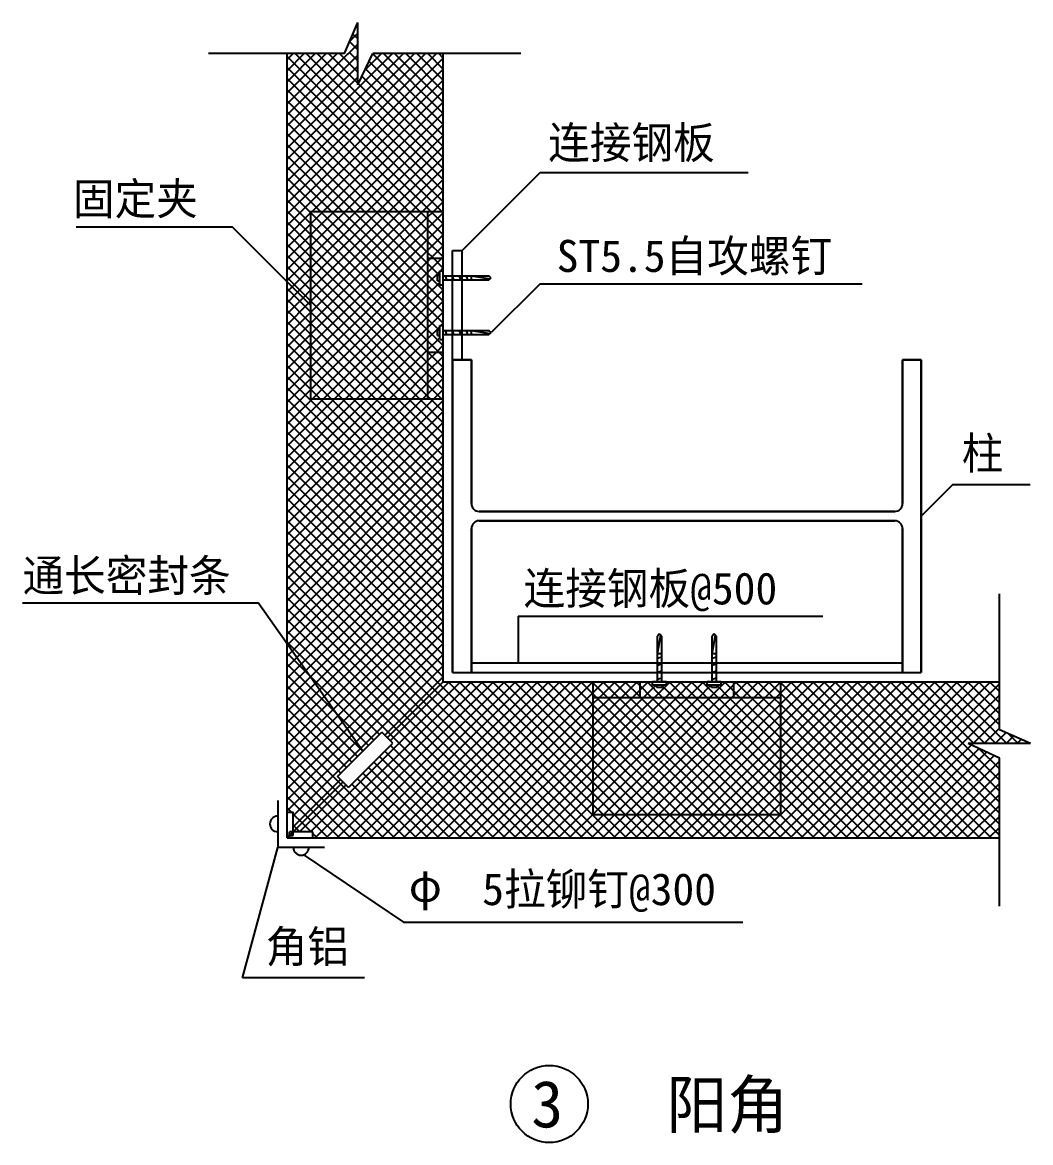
# Model space of a CAD drawing. Header units: metres. Extents: x 2813 to 20978, y 7182 to 30956.
# Drawn here: x 14412 to 20867, y 8206 to 15375 of the extents above; entities that cross this region are included whole.
import ezdxf

# ---------------------------------------------------------------- set-up
doc = ezdxf.new("R2010")
doc.units = ezdxf.units.M
for name, color, linetype in [('1', 2, 'Continuous'), ('2', 3, 'Continuous'), ('4', 5, 'Continuous'), ('5', 6, 'Continuous')]:
    doc.layers.add(name, color=color, linetype=linetype)

msp = doc.modelspace()

# ---------------------------------------------------------------- linework, layer by layer
for p, q in [((16256.82, 14165.25), (17106.82, 14165.25)), ((16256.82, 14165.25), (16256.82, 12965.25)), ((17006.82, 14165.25), (17006.82, 12965.25)), ((17006.82, 13865.25), (17106.82, 13865.25)), ((17006.82, 13265.25), (17106.82, 13265.25)), ((16256.82, 12965.25), (17106.82, 12965.25)), ((18066.82, 10305.25), (18066.82, 11155.25)), ((18366.82, 11055.25), (18366.82, 11155.25)), ((18966.82, 11055.25), (18966.82, 11155.25)), ((19266.82, 10305.25), (19266.82, 11155.25)), ((18066.82, 11055.25), (19266.82, 11055.25)), ((18066.82, 10305.25), (19266.82, 10305.25))]:
    msp.add_line(p, q)
at = {"layer": '1'}
for p, q in [((16106.82, 10155.25), (16106.82, 15175.25)), ((17106.82, 11155.25), (17106.82, 15175.25)), ((17106.82, 11155.25), (20666.82, 11155.25)), ((16046.82, 10395.25), (16046.82, 10095.25)), ((16106.82, 10155.25), (20666.82, 10155.25)), ((16346.82, 10095.25), (16046.82, 10095.25))]:
    msp.add_line(p, q, dxfattribs=at)
msp.add_circle((17785.5, 8452.69), 247.01, dxfattribs=at)
at = {"layer": '2'}
for p, q in [((16475.48, 15175.25), (16559.66, 15375.25)), ((16559.66, 14975.25), (16559.66, 15375.25)), ((16475.48, 15175.25), (15603.98, 15175.25)), ((16475.48, 15175.25), (15603.98, 15175.25)), ((16559.66, 14975.25), (16656.07, 15175.25)), ((17603.98, 15175.25), (16656.07, 15175.25)), ((17226.82, 13915.25), (17726.82, 14415.25)), ((17726.82, 14415.25), (19058.28, 14415.25)), ((15756.82, 14065.25), (14756.82, 14065.25)), ((16256.82, 13565.25), (15756.82, 14065.25)), ((17726.82, 13702.75), (17414.32, 13390.25)), ((17726.82, 13702.75), (19789.13, 13702.75)), ((20366.82, 12415.25), (20166.82, 12215.25)), ((20863.3, 12415.25), (20366.82, 12415.25)), ((20666.82, 10849.29), (20666.82, 11718.08)), ((20666.82, 10849.29), (20666.82, 11718.08)), ((14412.47, 11660.54), (15922.48, 11660.54)), ((16591.42, 10710.56), (15922.48, 11660.54)), ((17586.82, 11575.25), (17586.82, 11275.25)), ((17586.82, 11575.25), (19536, 11575.25)), ((16748.24, 10796.67), (17106.82, 11155.25)), ((16430.05, 10549.18), (16712.89, 10832.02)), ((16783.6, 10761.31), (16712.89, 10832.02)), ((20666.82, 10849.29), (20866.82, 10762.41)), ((16500.76, 10478.47), (16783.6, 10761.31)), ((20466.82, 10762.41), (20666.82, 10669.22)), ((20466.82, 10762.41), (20866.82, 10762.41)), ((20666.82, 9718.08), (20666.82, 10669.22)), ((16500.76, 10478.47), (16430.05, 10549.18)), ((16106.82, 10155.25), (16465.4, 10513.83)), ((16106.82, 10320.25), (16146.82, 10320.25)), ((16146.82, 10170.25), (16146.82, 10320.25)), ((16121.82, 10155.25), (16121.82, 10195.25)), ((16271.82, 10195.25), (16121.82, 10195.25)), ((16271.82, 10155.25), (16271.82, 10195.25)), ((16106.82, 10170.25), (16146.82, 10170.25)), ((15822.24, 9260.75), (16046.82, 10095.25)), ((16210.26, 10049.92), (16851.81, 9616.31)), ((16851.81, 9616.31), (19025.15, 9616.31)), ((16601.93, 9260.75), (15822.24, 9260.75))]:
    msp.add_line(p, q, dxfattribs=at)
for centre, start, end in [((16046.82, 10245.25), 90, 270), ((16196.82, 10095.25), 180, 0)]:
    msp.add_arc(centre, 50, start, end, dxfattribs=at)
at = {"layer": '5'}
for p, q in [((16559.66, 15340.37), (16552.68, 15347.35)), ((16510.26, 15257.53), (16559.66, 15306.93)), ((16559.66, 15269.66), (16528.63, 15300.69)), ((16496.06, 15172.62), (16559.66, 15236.22)), ((16559.66, 15198.95), (16508.22, 15250.39)), ((16106.82, 15136.94), (16145.13, 15175.25)), ((16106.82, 15066.23), (16215.84, 15175.25)), ((16106.82, 14995.51), (16286.56, 15175.25)), ((16106.82, 14924.8), (16357.27, 15175.25)), ((16106.82, 14854.09), (16427.98, 15175.25)), ((16106.82, 14783.38), (16498.69, 15175.25)), ((16106.82, 14500.54), (16781.53, 15175.25)), ((16106.82, 14429.83), (16852.24, 15175.25)), ((16106.82, 14359.12), (16922.95, 15175.25)), ((16106.82, 14288.41), (16993.66, 15175.25)), ((16106.82, 14217.7), (17064.37, 15175.25)), ((16106.82, 14712.67), (16559.66, 15165.51)), ((17098.39, 14165.25), (16106.82, 15156.82)), ((16106.82, 14146.99), (17106.82, 15146.99)), ((17106.82, 14227.53), (16159.1, 15175.25)), ((17106.82, 14298.24), (16229.81, 15175.25)), ((17106.82, 14368.95), (16300.52, 15175.25)), ((16559.66, 14986.82), (16371.23, 15175.25)), ((16559.66, 15057.53), (16441.94, 15175.25)), ((16559.66, 15128.24), (16510.26, 15177.64)), ((16608.66, 15073.09), (16710.82, 15175.25)), ((17106.82, 14722.5), (16656.97, 15172.35)), ((17106.82, 14793.21), (16724.79, 15175.25)), ((17106.82, 14863.92), (16795.5, 15175.25)), ((17106.82, 14934.63), (16866.21, 15175.25)), ((17106.82, 15005.34), (16936.92, 15175.25)), ((17106.82, 15076.05), (17007.63, 15175.25)), ((17106.82, 15146.76), (17078.34, 15175.25)), ((16106.82, 14641.96), (16559.66, 15094.8)), ((17027.68, 14165.25), (16106.82, 15086.1)), ((16106.82, 14076.28), (17106.82, 15076.28)), ((17106.82, 14581.08), (16609.85, 15078.05)), ((17106.82, 14651.79), (16633.19, 15125.42)), ((16106.82, 14571.25), (16559.66, 15024.09)), ((16956.97, 14165.25), (16106.82, 15015.39)), ((16266.5, 14165.25), (17106.82, 15005.57)), ((17106.82, 14439.66), (16561.97, 14984.51)), ((17106.82, 14510.37), (16587.44, 15029.75)), ((16886.26, 14165.25), (16106.82, 14944.68)), ((16337.22, 14165.25), (17106.82, 14934.85)), ((16815.55, 14165.25), (16106.82, 14873.97)), ((16407.93, 14165.25), (17106.82, 14864.14)), ((16744.84, 14165.25), (16106.82, 14803.26)), ((16478.64, 14165.25), (17106.82, 14793.43)), ((16674.12, 14165.25), (16106.82, 14732.55)), ((16549.35, 14165.25), (17106.82, 14722.72)), ((16603.41, 14165.25), (16106.82, 14661.84)), ((16620.06, 14165.25), (17106.82, 14652.01)), ((16532.7, 14165.25), (16106.82, 14591.13)), ((16690.77, 14165.25), (17106.82, 14581.3)), ((16461.99, 14165.25), (16106.82, 14520.42)), ((16761.48, 14165.25), (17106.82, 14510.59)), ((16391.28, 14165.25), (16106.82, 14449.71)), ((16832.19, 14165.25), (17106.82, 14439.88)), ((16320.57, 14165.25), (16106.82, 14379)), ((16902.9, 14165.25), (17106.82, 14369.17)), ((16256.82, 14158.29), (16106.82, 14308.29)), ((16973.61, 14165.25), (17106.82, 14298.46)), ((16256.82, 14087.58), (16106.82, 14237.58)), ((17044.32, 14165.25), (17106.82, 14227.75)), ((16256.82, 14016.87), (16106.82, 14166.87)), ((16106.82, 14005.57), (16256.82, 14155.57)), ((16256.82, 14155.57), (16266.5, 14165.25)), ((16256.82, 14084.85), (16337.22, 14165.25)), ((16256.82, 14014.14), (16407.93, 14165.25)), ((16256.82, 13943.43), (16478.64, 14165.25)), ((16256.82, 13872.72), (16549.35, 14165.25)), ((16256.82, 13802.01), (16620.06, 14165.25)), ((16256.82, 13731.3), (16690.77, 14165.25)), ((16256.82, 13660.59), (16761.48, 14165.25)), ((16256.82, 13589.88), (16832.19, 14165.25)), ((16256.82, 13519.17), (16902.9, 14165.25)), ((16256.82, 13448.46), (16973.61, 14165.25)), ((17006.82, 13408.29), (16256.82, 14158.29)), ((16256.82, 13377.75), (17006.82, 14127.75)), ((17006.82, 13479), (16320.57, 14165.25)), ((17006.82, 13549.71), (16391.28, 14165.25)), ((17006.82, 13620.42), (16461.99, 14165.25)), ((17006.82, 13691.13), (16532.7, 14165.25)), ((17006.82, 13761.84), (16603.41, 14165.25)), ((17006.82, 13832.55), (16674.12, 14165.25)), ((17006.82, 13903.26), (16744.84, 14165.25)), ((17006.82, 13973.97), (16815.55, 14165.25)), ((17006.82, 14044.68), (16886.26, 14165.25)), ((17006.82, 14115.39), (16956.97, 14165.25)), ((17006.82, 14127.75), (17044.32, 14165.25)), ((17006.82, 14057.04), (17106.82, 14157.04)), ((17106.82, 14086.1), (17027.68, 14165.25)), ((17106.82, 14156.82), (17098.39, 14165.25)), ((16256.82, 13946.15), (16106.82, 14096.15)), ((16106.82, 13934.85), (16256.82, 14084.85)), ((17006.82, 13337.58), (16256.82, 14087.58)), ((16256.82, 13307.04), (17006.82, 14057.04)), ((17106.82, 14015.39), (17006.82, 14115.39)), ((17006.82, 13986.33), (17106.82, 14086.33)), ((16256.82, 13875.44), (16106.82, 14025.44)), ((16106.82, 13864.14), (16256.82, 14014.14)), ((17006.82, 13266.87), (16256.82, 14016.87)), ((16256.82, 13236.33), (17006.82, 13986.33)), ((17106.82, 13944.68), (17006.82, 14044.68)), ((17006.82, 13915.62), (17106.82, 14015.62)), ((16256.82, 13804.73), (16106.82, 13954.73)), ((16106.82, 13793.43), (16256.82, 13943.43)), ((17006.82, 13196.15), (16256.82, 13946.15)), ((16256.82, 13165.62), (17006.82, 13915.62)), ((17106.82, 13873.97), (17006.82, 13973.97)), ((17027.16, 13865.25), (17106.82, 13944.91)), ((17166.82, 13915.25), (17226.82, 13915.25)), ((17166.82, 13215.25), (17166.82, 13915.25)), ((17226.82, 13215.25), (17226.82, 13915.25)), ((16256.82, 13734.02), (16106.82, 13884.02)), ((16106.82, 13722.72), (16256.82, 13872.72)), ((17006.82, 13125.44), (16256.82, 13875.44)), ((16256.82, 13094.91), (17006.82, 13844.91)), ((17044.84, 13865.25), (17006.82, 13903.26)), ((17006.82, 13844.91), (17027.16, 13865.25)), ((17006.82, 13774.19), (17097.88, 13865.25)), ((17106.82, 13803.26), (17044.84, 13865.25)), ((17097.88, 13865.25), (17106.82, 13874.19)), ((16256.82, 13663.31), (16106.82, 13813.31)), ((16138.44, 13683.63), (16256.82, 13802.01)), ((17006.82, 13054.73), (16256.82, 13804.73)), ((16256.82, 13024.19), (17006.82, 13774.19)), ((17081.12, 13758.25), (17006.82, 13832.55)), ((17006.82, 13703.48), (17084.32, 13780.98)), ((17084.32, 13785.25), (17106.82, 13785.25)), ((17084.32, 13695.25), (17084.32, 13785.25)), ((17088.59, 13785.25), (17106.82, 13803.48)), ((17106.82, 13695.25), (17106.82, 13785.25)), ((16256.82, 13592.6), (16106.82, 13742.6)), ((16173.8, 13648.27), (16256.82, 13731.3)), ((17006.82, 12984.02), (16256.82, 13734.02)), ((16268.59, 12965.25), (17006.82, 13703.48)), ((17106.82, 13661.84), (17006.82, 13761.84)), ((17006.82, 13632.77), (17084.32, 13710.27)), ((17070.82, 13758.25), (17084.32, 13758.25)), ((17070.82, 13722.25), (17070.82, 13758.25)), ((17070.82, 13722.25), (17084.32, 13722.25)), ((17084.32, 13695.25), (17106.82, 13695.25)), ((17106.82, 13753.75), (17399.32, 13753.75)), ((17106.82, 13726.75), (17399.32, 13726.75)), ((17129.32, 13726.75), (17120.32, 13753.75)), ((17174.32, 13726.75), (17165.32, 13753.75)), ((17219.32, 13726.75), (17210.32, 13753.75)), ((17264.32, 13726.75), (17255.32, 13753.75)), ((17286.49, 13726.75), (17286.49, 13753.75)), ((17286.49, 13753.75), (17406.82, 13733.5)), ((17414.32, 13740.25), (17399.32, 13753.75)), ((17399.32, 13726.75), (17414.32, 13740.25)), ((16106.82, 13652.01), (16138.44, 13683.63)), ((16256.82, 13521.89), (16106.82, 13671.89)), ((16106.82, 13581.3), (16173.8, 13648.27)), ((16209.15, 13612.92), (16256.82, 13660.59)), ((16954.89, 12965.25), (16256.82, 13663.31)), ((16339.3, 12965.25), (17006.82, 13632.77)), ((17106.82, 13591.13), (17006.82, 13691.13)), ((17006.82, 13562.06), (17106.82, 13662.06)), ((16106.82, 13510.59), (16209.15, 13612.92)), ((16256.82, 13451.18), (16106.82, 13601.18)), ((16106.82, 13439.88), (16244.51, 13577.56)), ((16244.51, 13577.56), (16256.82, 13589.88)), ((16884.18, 12965.25), (16256.82, 13592.6)), ((16410.01, 12965.25), (17006.82, 13562.06)), ((17106.82, 13520.42), (17006.82, 13620.42)), ((17006.82, 13491.35), (17106.82, 13591.35)), ((16256.82, 13380.47), (16106.82, 13530.47)), ((16106.82, 13369.17), (16256.82, 13519.17)), ((16813.46, 12965.25), (16256.82, 13521.89)), ((16480.72, 12965.25), (17006.82, 13491.35)), ((17106.82, 13449.71), (17006.82, 13549.71)), ((17006.82, 13420.64), (17106.82, 13520.64)), ((17077.57, 13408.25), (17006.82, 13479)), ((16256.82, 13309.76), (16106.82, 13459.76)), ((16106.82, 13298.46), (16256.82, 13448.46)), ((16742.75, 12965.25), (16256.82, 13451.18)), ((16551.43, 12965.25), (17006.82, 13420.64)), ((17006.82, 13349.93), (17084.32, 13427.43)), ((17106.82, 13308.29), (17006.82, 13408.29)), ((17070.82, 13408.25), (17084.32, 13408.25)), ((17070.82, 13372.25), (17070.82, 13408.25)), ((17084.32, 13435.25), (17106.82, 13435.25)), ((17084.32, 13345.25), (17084.32, 13435.25)), ((17092.14, 13435.25), (17106.82, 13449.93)), ((17106.82, 13345.25), (17106.82, 13435.25)), ((16256.82, 13239.05), (16106.82, 13389.05)), ((16106.82, 13227.75), (16256.82, 13377.75)), ((16672.04, 12965.25), (16256.82, 13380.47)), ((16622.14, 12965.25), (17006.82, 13349.93)), ((17006.82, 13279.22), (17084.32, 13356.72)), ((17079.15, 13265.25), (17006.82, 13337.58)), ((17070.82, 13372.25), (17084.32, 13372.25)), ((17084.32, 13345.25), (17106.82, 13345.25)), ((17106.82, 13403.75), (17399.32, 13403.75)), ((17106.82, 13376.75), (17399.32, 13376.75)), ((17129.32, 13376.75), (17120.32, 13403.75)), ((17174.32, 13376.75), (17165.32, 13403.75)), ((17219.32, 13376.75), (17210.32, 13403.75)), ((17264.32, 13376.75), (17255.32, 13403.75)), ((17286.49, 13403.75), (17406.82, 13383.5)), ((17286.49, 13376.75), (17286.49, 13403.75)), ((17414.32, 13390.25), (17399.32, 13403.75)), ((17399.32, 13376.75), (17414.32, 13390.25)), ((16256.82, 13168.34), (16106.82, 13318.34)), ((16106.82, 13157.04), (16256.82, 13307.04)), ((16601.33, 12965.25), (16256.82, 13309.76)), ((16692.85, 12965.25), (17006.82, 13279.22)), ((17008.44, 13265.25), (17006.82, 13266.87)), ((17006.82, 13208.51), (17063.56, 13265.25)), ((17106.82, 13166.87), (17008.44, 13265.25)), ((17063.56, 13265.25), (17106.82, 13308.51)), ((17106.82, 13237.58), (17079.15, 13265.25)), ((16256.82, 13097.63), (16106.82, 13247.63)), ((16106.82, 13086.33), (16256.82, 13236.33)), ((16530.62, 12965.25), (16256.82, 13239.05)), ((16763.56, 12965.25), (17006.82, 13208.51)), ((17006.82, 13137.8), (17106.82, 13237.8)), ((17106.82, 13096.15), (17006.82, 13196.15)), ((17166.82, 13215.25), (17286.82, 13215.25)), ((17286.82, 13215.25), (17166.82, 13215.25)), ((17166.82, 11215.25), (17166.82, 13215.25)), ((17166.82, 13215.25), (17166.82, 11215.25)), ((17286.82, 12295.25), (17286.82, 13215.25)), ((17286.82, 13215.25), (17286.82, 12295.25)), ((20046.82, 13215.25), (20046.82, 12295.25)), ((20046.82, 12295.25), (20046.82, 13215.25)), ((20046.82, 13215.25), (20166.82, 13215.25)), ((20166.82, 13215.25), (20046.82, 13215.25)), ((20166.82, 13215.25), (20166.82, 11215.25)), ((20166.82, 11215.25), (20166.82, 13215.25)), ((16256.82, 13026.92), (16106.82, 13176.92)), ((16106.82, 13015.62), (16256.82, 13165.62)), ((16459.91, 12965.25), (16256.82, 13168.34)), ((16834.27, 12965.25), (17006.82, 13137.8)), ((17006.82, 13067.09), (17106.82, 13167.09)), ((17106.82, 13025.44), (17006.82, 13125.44)), ((17106.82, 12106.21), (16106.82, 13106.21)), ((16106.82, 12944.91), (16256.82, 13094.91)), ((16389.2, 12965.25), (16256.82, 13097.63)), ((16904.98, 12965.25), (17006.82, 13067.09)), ((17006.82, 12996.38), (17106.82, 13096.38)), ((17096.31, 12965.25), (17006.82, 13054.73)), ((17106.82, 12035.49), (16106.82, 13035.49)), ((16106.82, 12874.19), (16256.82, 13024.19)), ((16318.49, 12965.25), (16256.82, 13026.92)), ((16975.69, 12965.25), (17006.82, 12996.38)), ((17025.6, 12965.25), (17006.82, 12984.02)), ((17046.4, 12965.25), (17106.82, 13025.67)), ((16106.82, 12803.48), (16268.59, 12965.25)), ((16106.82, 12732.77), (16339.3, 12965.25)), ((16106.82, 12662.06), (16410.01, 12965.25)), ((16106.82, 12591.35), (16480.72, 12965.25)), ((16106.82, 12520.64), (16551.43, 12965.25)), ((16106.82, 12449.93), (16622.14, 12965.25)), ((16106.82, 12379.22), (16692.85, 12965.25)), ((16106.82, 12308.51), (16763.56, 12965.25)), ((16106.82, 12237.8), (16834.27, 12965.25)), ((16106.82, 12167.09), (16904.98, 12965.25)), ((16106.82, 12096.38), (16975.69, 12965.25)), ((16106.82, 12025.67), (17046.4, 12965.25)), ((17106.82, 11964.78), (16106.82, 12964.78)), ((16106.82, 11954.96), (17106.82, 12954.96)), ((17106.82, 12176.92), (16318.49, 12965.25)), ((17106.82, 12247.63), (16389.2, 12965.25)), ((17106.82, 12318.34), (16459.91, 12965.25)), ((17106.82, 12389.05), (16530.62, 12965.25)), ((17106.82, 12459.76), (16601.33, 12965.25)), ((17106.82, 12530.47), (16672.04, 12965.25)), ((17106.82, 12601.18), (16742.75, 12965.25)), ((17106.82, 12671.89), (16813.46, 12965.25)), ((17106.82, 12742.6), (16884.18, 12965.25)), ((17106.82, 12813.31), (16954.89, 12965.25)), ((17106.82, 12884.02), (17025.6, 12965.25)), ((17106.82, 12954.73), (17096.31, 12965.25)), ((17106.82, 11894.07), (16106.82, 12894.07)), ((16106.82, 11884.24), (17106.82, 12884.24)), ((17106.82, 11823.36), (16106.82, 12823.36)), ((16106.82, 11813.53), (17106.82, 12813.53)), ((17106.82, 11752.65), (16106.82, 12752.65)), ((16106.82, 11742.82), (17106.82, 12742.82)), ((17106.82, 11681.94), (16106.82, 12681.94)), ((16106.82, 11672.11), (17106.82, 12672.11)), ((17106.82, 11611.23), (16106.82, 12611.23)), ((16106.82, 11601.4), (17106.82, 12601.4)), ((17106.82, 11540.52), (16106.82, 12540.52)), ((16106.82, 11530.69), (17106.82, 12530.69)), ((17106.82, 11469.81), (16106.82, 12469.81)), ((16106.82, 11459.98), (17106.82, 12459.98)), ((17106.82, 11399.1), (16106.82, 12399.1)), ((16106.82, 11389.27), (17106.82, 12389.27)), ((17106.82, 11328.39), (16106.82, 12328.39)), ((16106.82, 11318.56), (17106.82, 12318.56)), ((17106.82, 11257.68), (16106.82, 12257.68)), ((16106.82, 11247.85), (17106.82, 12247.85)), ((19996.82, 12245.25), (17336.82, 12245.25)), ((17336.82, 12245.25), (19996.82, 12245.25)), ((17106.82, 11186.97), (16106.82, 12186.97)), ((16115.84, 11186.15), (17106.82, 12177.14)), ((17286.82, 11215.25), (17286.82, 12135.25)), ((17286.82, 12135.25), (17286.82, 11215.25)), ((19996.82, 12185.25), (17336.82, 12185.25)), ((17336.82, 12185.25), (19996.82, 12185.25)), ((20046.82, 12135.25), (20046.82, 11215.25)), ((20046.82, 11215.25), (20046.82, 12135.25)), ((17087.33, 11135.75), (16106.82, 12116.26)), ((17051.97, 11100.4), (16106.82, 12045.55)), ((16151.19, 11150.8), (17106.82, 12106.43)), ((17016.62, 11065.04), (16106.82, 11974.83)), ((16186.55, 11115.44), (17106.82, 12035.72)), ((16981.26, 11029.69), (16106.82, 11904.12)), ((16221.9, 11080.09), (17106.82, 11965.01)), ((16945.9, 10994.33), (16106.82, 11833.41)), ((16257.26, 11044.73), (17106.82, 11894.3)), ((16910.55, 10958.98), (16106.82, 11762.7)), ((16292.61, 11009.37), (17106.82, 11823.58)), ((16875.19, 10923.62), (16106.82, 11691.99)), ((16327.97, 10974.02), (17106.82, 11752.87)), ((16839.84, 10888.26), (16106.82, 11621.28)), ((16363.32, 10938.66), (17106.82, 11682.16)), ((16804.48, 10852.91), (16106.82, 11550.57)), ((16398.68, 10903.31), (17106.82, 11611.45)), ((16769.13, 10817.55), (16106.82, 11479.86)), ((16434.03, 10867.95), (17106.82, 11540.74)), ((16698.42, 10817.55), (16106.82, 11409.15)), ((16469.39, 10832.6), (17106.82, 11470.03)), ((18491.82, 11462.75), (18478.32, 11447.75)), ((18478.32, 11334.91), (18498.57, 11455.25)), ((18478.32, 11155.25), (18478.32, 11447.75)), ((18505.32, 11447.75), (18491.82, 11462.75)), ((18505.32, 11155.25), (18505.32, 11447.75)), ((18841.82, 11462.75), (18828.32, 11447.75)), ((18828.32, 11334.91), (18848.57, 11455.25)), ((18828.32, 11155.25), (18828.32, 11447.75)), ((18855.32, 11447.75), (18841.82, 11462.75)), ((18855.32, 11155.25), (18855.32, 11447.75)), ((16663.06, 10782.2), (16106.82, 11338.44)), ((16504.74, 10797.24), (17106.82, 11399.32)), ((16540.1, 10761.89), (17106.82, 11328.61)), ((18505.32, 11334.91), (18478.32, 11334.91)), ((18855.32, 11334.91), (18828.32, 11334.91)), ((16627.71, 10746.84), (16106.82, 11267.73)), ((16575.45, 10726.53), (17106.82, 11257.9)), ((17286.82, 11275.25), (20046.82, 11275.25)), ((18505.32, 11312.75), (18478.32, 11303.75)), ((18505.32, 11267.75), (18478.32, 11258.75)), ((18855.32, 11312.75), (18828.32, 11303.75)), ((18855.32, 11267.75), (18828.32, 11258.75)), ((16592.35, 10711.49), (16106.82, 11197.02)), ((16106.82, 11177.14), (16115.84, 11186.15)), ((16732.27, 10812.64), (17106.82, 11187.19)), ((17166.82, 11215.25), (20166.82, 11215.25)), ((18505.32, 11222.75), (18478.32, 11213.75)), ((18855.32, 11222.75), (18828.32, 11213.75)), ((16106.82, 11106.43), (16151.19, 11150.8)), ((16557, 10676.13), (16106.82, 11126.31)), ((16106.82, 11035.72), (16186.55, 11115.44)), ((16256.3, 10195.25), (17216.3, 11155.25)), ((16287.01, 10155.25), (17287.01, 11155.25)), ((16357.72, 10155.25), (17357.72, 11155.25)), ((16428.43, 10155.25), (17428.43, 11155.25)), ((16499.15, 10155.25), (17499.15, 11155.25)), ((16569.86, 10155.25), (17569.86, 11155.25)), ((16640.57, 10155.25), (17640.57, 11155.25)), ((16711.28, 10155.25), (17711.28, 11155.25)), ((16767.63, 10777.28), (17145.59, 11155.25)), ((16781.99, 10155.25), (17781.99, 11155.25)), ((16852.7, 10155.25), (17852.7, 11155.25)), ((16923.41, 10155.25), (17923.41, 11155.25)), ((16994.12, 10155.25), (17994.12, 11155.25)), ((17064.83, 10155.25), (18064.83, 11155.25)), ((18067.83, 10155.25), (17087.33, 11135.75)), ((18138.54, 10155.25), (17138.54, 11155.25)), ((18209.25, 10155.25), (17209.25, 11155.25)), ((18066.82, 10368.39), (17279.96, 11155.25)), ((18066.82, 10439.1), (17350.67, 11155.25)), ((18066.82, 10509.81), (17421.38, 11155.25)), ((18066.82, 10580.52), (17492.09, 11155.25)), ((18066.82, 10651.23), (17562.8, 11155.25)), ((18066.82, 10721.94), (17633.52, 11155.25)), ((18066.82, 10792.65), (17704.23, 11155.25)), ((18066.82, 10863.36), (17774.94, 11155.25)), ((18066.82, 10934.07), (17845.65, 11155.25)), ((18066.82, 11004.78), (17916.36, 11155.25)), ((18066.82, 11075.49), (17987.07, 11155.25)), ((18066.82, 11146.21), (18057.78, 11155.25)), ((18066.82, 11086.53), (18135.54, 11155.25)), ((18157.78, 11055.25), (18066.82, 11146.21)), ((18106.25, 11055.25), (18206.25, 11155.25)), ((18228.49, 11055.25), (18128.49, 11155.25)), ((18176.96, 11055.25), (18276.96, 11155.25)), ((18299.2, 11055.25), (18199.2, 11155.25)), ((18247.67, 11055.25), (18347.67, 11155.25)), ((18366.82, 11058.34), (18269.91, 11155.25)), ((18366.82, 11129.05), (18340.62, 11155.25)), ((18366.82, 11103.69), (18418.38, 11155.25)), ((18440.62, 11055.25), (18366.82, 11129.05)), ((18389.09, 11055.25), (18466.59, 11132.75)), ((18511.33, 11055.25), (18411.33, 11155.25)), ((18446.82, 11132.75), (18446.82, 11155.25)), ((18536.82, 11155.25), (18446.82, 11155.25)), ((18536.82, 11132.75), (18446.82, 11132.75)), ((18459.81, 11055.25), (18559.81, 11155.25)), ((18473.82, 11119.25), (18473.82, 11132.75)), ((18509.82, 11119.25), (18473.82, 11119.25)), ((18505.32, 11177.75), (18478.32, 11168.75)), ((18509.82, 11119.25), (18509.82, 11132.75)), ((18582.04, 11055.25), (18509.82, 11127.47)), ((18530.52, 11055.25), (18630.52, 11155.25)), ((18536.82, 11132.75), (18536.82, 11155.25)), ((18652.75, 11055.25), (18552.75, 11155.25)), ((18601.23, 11055.25), (18701.23, 11155.25)), ((18723.46, 11055.25), (18623.46, 11155.25)), ((18671.94, 11055.25), (18771.94, 11155.25)), ((18794.18, 11055.25), (18694.18, 11155.25)), ((18742.65, 11055.25), (18820.15, 11132.75)), ((18864.89, 11055.25), (18764.89, 11155.25)), ((18886.82, 11155.25), (18796.82, 11155.25)), ((18796.82, 11132.75), (18796.82, 11155.25)), ((18886.82, 11132.75), (18796.82, 11132.75)), ((18813.36, 11055.25), (18913.36, 11155.25)), ((18823.82, 11119.25), (18823.82, 11132.75)), ((18859.82, 11119.25), (18823.82, 11119.25)), ((18855.32, 11177.75), (18828.32, 11168.75)), ((18859.82, 11119.25), (18859.82, 11132.75)), ((18935.6, 11055.25), (18859.82, 11131.02)), ((18884.07, 11055.25), (18966.82, 11138)), ((18886.82, 11132.75), (18886.82, 11155.25)), ((18966.82, 11094.73), (18906.31, 11155.25)), ((18966.82, 11138), (18984.07, 11155.25)), ((18966.82, 11067.29), (19054.78, 11155.25)), ((19077.02, 11055.25), (18977.02, 11155.25)), ((19025.49, 11055.25), (19125.49, 11155.25)), ((19147.73, 11055.25), (19047.73, 11155.25)), ((19096.2, 11055.25), (19196.2, 11155.25)), ((19218.44, 11055.25), (19118.44, 11155.25)), ((19166.91, 11055.25), (19266.82, 11155.16)), ((19186.15, 10155.25), (20186.15, 11155.25)), ((19266.82, 11077.58), (19189.15, 11155.25)), ((19256.86, 10155.25), (20256.86, 11155.25)), ((19266.82, 11148.29), (19259.86, 11155.25)), ((19266.82, 11155.16), (19266.91, 11155.25)), ((19266.82, 11084.45), (19337.62, 11155.25)), ((19266.82, 11013.74), (19408.33, 11155.25)), ((19266.82, 10943.03), (19479.04, 11155.25)), ((19266.82, 10872.31), (19549.75, 11155.25)), ((19266.82, 10801.6), (19620.47, 11155.25)), ((19266.82, 10730.89), (19691.18, 11155.25)), ((19266.82, 10660.18), (19761.89, 11155.25)), ((19266.82, 10589.47), (19832.6, 11155.25)), ((19266.82, 10518.76), (19903.31, 11155.25)), ((19266.82, 10448.05), (19974.02, 11155.25)), ((19266.82, 10377.34), (20044.73, 11155.25)), ((19266.82, 10306.63), (20115.44, 11155.25)), ((20259.86, 10155.25), (19266.82, 11148.29)), ((19327.57, 10155.25), (20327.57, 11155.25)), ((20330.57, 10155.25), (19330.57, 11155.25)), ((19398.28, 10155.25), (20398.28, 11155.25)), ((20401.28, 10155.25), (19401.28, 11155.25)), ((19468.99, 10155.25), (20468.99, 11155.25)), ((20471.99, 10155.25), (19471.99, 11155.25)), ((19539.7, 10155.25), (20539.7, 11155.25)), ((20542.7, 10155.25), (19542.7, 11155.25)), ((19610.42, 10155.25), (20610.42, 11155.25)), ((20613.41, 10155.25), (19613.41, 11155.25)), ((19681.13, 10155.25), (20666.82, 11140.94)), ((20666.82, 10172.55), (19684.12, 11155.25)), ((20666.82, 10243.26), (19754.84, 11155.25)), ((20666.82, 10313.97), (19825.55, 11155.25)), ((20666.82, 10384.68), (19896.26, 11155.25)), ((20666.82, 10455.39), (19966.97, 11155.25)), ((20666.82, 10526.1), (20037.68, 11155.25)), ((20501.23, 10762.41), (20108.39, 11155.25)), ((20571.94, 10762.41), (20179.1, 11155.25)), ((20642.65, 10762.41), (20249.81, 11155.25)), ((20713.36, 10762.41), (20320.52, 11155.25)), ((20666.82, 10879.66), (20391.23, 11155.25)), ((20666.82, 10950.37), (20461.94, 11155.25)), ((20666.82, 11021.08), (20532.65, 11155.25)), ((20666.82, 11091.79), (20603.36, 11155.25)), ((16106.82, 10965.01), (16221.9, 11080.09)), ((16521.64, 10640.78), (16106.82, 11055.6)), ((16106.82, 10894.3), (16257.26, 11044.73)), ((17926.41, 10155.25), (17016.62, 11065.04)), ((17997.12, 10155.25), (17051.97, 11100.4)), ((17135.54, 10155.25), (18066.82, 11086.53)), ((18087.07, 11055.25), (18066.82, 11075.49)), ((18066.82, 11015.82), (18106.25, 11055.25)), ((18066.82, 10945.11), (18176.96, 11055.25)), ((18066.82, 10874.4), (18247.67, 11055.25)), ((18066.82, 10803.69), (18318.38, 11055.25)), ((18066.82, 10732.98), (18389.09, 11055.25)), ((18066.82, 10662.26), (18459.81, 11055.25)), ((18066.82, 10591.55), (18530.52, 11055.25)), ((18066.82, 10520.84), (18601.23, 11055.25)), ((18066.82, 10450.13), (18671.94, 11055.25)), ((18066.82, 10379.42), (18742.65, 11055.25)), ((18066.82, 10308.71), (18813.36, 11055.25)), ((18837.07, 10305.25), (18087.07, 11055.25)), ((18134.07, 10305.25), (18884.07, 11055.25)), ((18907.78, 10305.25), (18157.78, 11055.25)), ((18204.78, 10305.25), (18954.78, 11055.25)), ((18978.49, 10305.25), (18228.49, 11055.25)), ((18275.49, 10305.25), (19025.49, 11055.25)), ((19049.2, 10305.25), (18299.2, 11055.25)), ((18318.38, 11055.25), (18366.82, 11103.69)), ((18346.2, 10305.25), (19096.2, 11055.25)), ((18369.91, 11055.25), (18366.82, 11058.34)), ((19119.91, 10305.25), (18369.91, 11055.25)), ((18416.91, 10305.25), (19166.91, 11055.25)), ((19190.62, 10305.25), (18440.62, 11055.25)), ((18487.62, 10305.25), (19237.62, 11055.25)), ((19261.33, 10305.25), (18511.33, 11055.25)), ((19266.82, 10370.47), (18582.04, 11055.25)), ((19266.82, 10441.18), (18652.75, 11055.25)), ((19266.82, 10511.89), (18723.46, 11055.25)), ((19266.82, 10582.6), (18794.18, 11055.25)), ((19266.82, 10653.31), (18864.89, 11055.25)), ((19266.82, 10724.02), (18935.6, 11055.25)), ((18954.78, 11055.25), (18966.82, 11067.29)), ((19006.31, 11055.25), (18966.82, 11094.73)), ((19266.82, 10794.73), (19006.31, 11055.25)), ((19266.82, 10865.44), (19077.02, 11055.25)), ((19266.82, 10936.15), (19147.73, 11055.25)), ((19266.82, 11006.87), (19218.44, 11055.25)), ((19237.62, 11055.25), (19266.82, 11084.45)), ((20189.15, 10155.25), (19266.82, 11077.58)), ((19751.84, 10155.25), (20666.82, 11070.23)), ((16106.82, 10823.58), (16292.61, 11009.37)), ((16486.29, 10605.42), (16106.82, 10984.89)), ((16106.82, 10752.87), (16327.97, 10974.02)), ((17784.99, 10155.25), (16945.9, 10994.33)), ((17855.7, 10155.25), (16981.26, 11029.69)), ((17206.25, 10155.25), (18066.82, 11015.82)), ((18766.36, 10305.25), (18066.82, 11004.78)), ((18558.33, 10305.25), (19266.82, 11013.74)), ((20118.44, 10155.25), (19266.82, 11006.87)), ((19822.55, 10155.25), (20666.82, 10999.52)), ((16106.82, 10682.16), (16363.32, 10938.66)), ((16450.93, 10570.07), (16106.82, 10914.17)), ((16106.82, 10611.45), (16398.68, 10903.31)), ((17643.57, 10155.25), (16875.19, 10923.62)), ((17714.28, 10155.25), (16910.55, 10958.98)), ((17276.96, 10155.25), (18066.82, 10945.11)), ((18695.65, 10305.25), (18066.82, 10934.07)), ((18629.04, 10305.25), (19266.82, 10943.03)), ((20047.73, 10155.25), (19266.82, 10936.15)), ((20500.42, 10762.41), (20666.82, 10928.81)), ((16106.82, 10540.74), (16434.03, 10867.95)), ((16450.93, 10499.36), (16106.82, 10843.46)), ((16106.82, 10470.03), (16469.39, 10832.6)), ((17502.14, 10155.25), (16804.48, 10852.91)), ((17572.86, 10155.25), (16839.84, 10888.26)), ((17347.67, 10155.25), (18066.82, 10874.4)), ((18624.94, 10305.25), (18066.82, 10863.36)), ((18699.75, 10305.25), (19266.82, 10872.31)), ((19977.02, 10155.25), (19266.82, 10865.44)), ((20571.13, 10762.41), (20666.82, 10858.1)), ((20641.84, 10762.41), (20709.48, 10830.05)), ((16106.82, 10399.32), (16504.74, 10797.24)), ((16415.57, 10464), (16106.82, 10772.75)), ((16106.82, 10328.61), (16540.1, 10761.89)), ((17431.43, 10155.25), (16769.13, 10817.55)), ((17418.38, 10155.25), (18066.82, 10803.69)), ((18554.23, 10305.25), (18066.82, 10792.65)), ((18770.47, 10305.25), (19266.82, 10801.6)), ((19906.31, 10155.25), (19266.82, 10794.73)), ((20712.55, 10762.41), (20759.33, 10809.19)), ((20784.07, 10762.41), (20723.18, 10823.3)), ((20783.26, 10762.41), (20806.89, 10786.04)), ((20854.78, 10762.41), (20847.25, 10769.94)), ((20853.97, 10762.41), (20857.43, 10765.87)), ((16380.22, 10428.65), (16106.82, 10702.04)), ((16146.82, 10297.9), (16575.45, 10726.53)), ((17290.01, 10155.25), (16733.77, 10711.49)), ((17360.72, 10155.25), (16769.13, 10746.84)), ((17489.09, 10155.25), (18066.82, 10732.98)), ((18483.52, 10305.25), (18066.82, 10721.94)), ((18841.18, 10305.25), (19266.82, 10730.89)), ((19835.6, 10155.25), (19266.82, 10724.02)), ((19893.26, 10155.25), (20488.49, 10750.48)), ((19963.97, 10155.25), (20536.95, 10728.23)), ((20034.68, 10155.25), (20585.01, 10705.58)), ((20105.39, 10155.25), (20633.66, 10683.52)), ((20666.82, 10596.82), (20532.82, 10730.81)), ((16344.86, 10393.29), (16106.82, 10631.33)), ((17148.59, 10155.25), (16663.06, 10640.78)), ((17219.3, 10155.25), (16698.42, 10676.13)), ((17559.81, 10155.25), (18066.82, 10662.26)), ((18412.8, 10305.25), (18066.82, 10651.23)), ((18911.89, 10305.25), (19266.82, 10660.18)), ((19764.89, 10155.25), (19266.82, 10653.31)), ((20176.1, 10155.25), (20666.82, 10645.97)), ((16309.51, 10357.93), (16106.82, 10560.62)), ((17007.17, 10155.25), (16592.35, 10570.07)), ((17077.88, 10155.25), (16627.71, 10605.42)), ((17630.52, 10155.25), (18066.82, 10591.55)), ((18342.09, 10305.25), (18066.82, 10580.52)), ((18982.6, 10305.25), (19266.82, 10589.47)), ((19694.18, 10155.25), (19266.82, 10582.6)), ((20246.81, 10155.25), (20666.82, 10575.26)), ((16274.15, 10322.58), (16106.82, 10489.91)), ((16146.82, 10227.19), (16449.43, 10529.8)), ((16185.59, 10195.25), (16484.79, 10494.44)), ((16795.04, 10155.25), (16450.93, 10499.36)), ((16865.75, 10155.25), (16521.64, 10499.36)), ((16936.46, 10155.25), (16557, 10534.71)), ((17701.23, 10155.25), (18066.82, 10520.84)), ((18271.38, 10305.25), (18066.82, 10509.81)), ((19053.31, 10305.25), (19266.82, 10518.76)), ((19623.46, 10155.25), (19266.82, 10511.89)), ((20317.52, 10155.25), (20666.82, 10504.55)), ((16238.8, 10287.22), (16106.82, 10419.2)), ((16653.62, 10155.25), (16380.22, 10428.65)), ((16724.33, 10155.25), (16415.57, 10464)), ((17771.94, 10155.25), (18066.82, 10450.13)), ((18200.67, 10305.25), (18066.82, 10439.1)), ((19124.02, 10305.25), (19266.82, 10448.05)), ((19552.75, 10155.25), (19266.82, 10441.18)), ((20388.23, 10155.25), (20666.82, 10433.84)), ((16135.06, 10320.25), (16106.82, 10348.49)), ((16512.19, 10155.25), (16309.51, 10357.93)), ((16582.91, 10155.25), (16344.86, 10393.29)), ((17842.65, 10155.25), (18066.82, 10379.42)), ((18129.96, 10305.25), (18066.82, 10368.39)), ((19194.73, 10305.25), (19266.82, 10377.34)), ((19482.04, 10155.25), (19266.82, 10370.47)), ((20458.94, 10155.25), (20666.82, 10363.13)), ((16203.44, 10251.87), (16146.82, 10308.49)), ((16370.77, 10155.25), (16238.8, 10287.22)), ((16441.48, 10155.25), (16274.15, 10322.58)), ((17913.36, 10155.25), (18066.82, 10308.71)), ((17984.07, 10155.25), (18134.07, 10305.25)), ((18054.78, 10155.25), (18204.78, 10305.25)), ((18125.49, 10155.25), (18275.49, 10305.25)), ((18279.96, 10155.25), (18129.96, 10305.25)), ((18196.2, 10155.25), (18346.2, 10305.25)), ((18350.67, 10155.25), (18200.67, 10305.25)), ((18266.91, 10155.25), (18416.91, 10305.25)), ((18421.38, 10155.25), (18271.38, 10305.25)), ((18337.62, 10155.25), (18487.62, 10305.25)), ((18492.09, 10155.25), (18342.09, 10305.25)), ((18408.33, 10155.25), (18558.33, 10305.25)), ((18562.8, 10155.25), (18412.8, 10305.25)), ((18479.04, 10155.25), (18629.04, 10305.25)), ((18633.52, 10155.25), (18483.52, 10305.25)), ((18549.75, 10155.25), (18699.75, 10305.25)), ((18704.23, 10155.25), (18554.23, 10305.25)), ((18620.47, 10155.25), (18770.47, 10305.25)), ((18774.94, 10155.25), (18624.94, 10305.25)), ((18691.18, 10155.25), (18841.18, 10305.25)), ((18845.65, 10155.25), (18695.65, 10305.25)), ((18761.89, 10155.25), (18911.89, 10305.25)), ((18916.36, 10155.25), (18766.36, 10305.25)), ((18832.6, 10155.25), (18982.6, 10305.25)), ((18987.07, 10155.25), (18837.07, 10305.25)), ((18903.31, 10155.25), (19053.31, 10305.25)), ((19057.78, 10155.25), (18907.78, 10305.25)), ((18974.02, 10155.25), (19124.02, 10305.25)), ((19128.49, 10155.25), (18978.49, 10305.25)), ((19044.73, 10155.25), (19194.73, 10305.25)), ((19199.2, 10155.25), (19049.2, 10305.25)), ((19115.44, 10155.25), (19265.44, 10305.25)), ((19269.91, 10155.25), (19119.91, 10305.25)), ((19340.62, 10155.25), (19190.62, 10305.25)), ((19411.33, 10155.25), (19261.33, 10305.25)), ((19265.44, 10305.25), (19266.82, 10306.63)), ((20529.65, 10155.25), (20666.82, 10292.42)), ((16168.09, 10216.51), (16146.82, 10237.78)), ((16189.35, 10195.25), (16168.09, 10216.51)), ((16260.06, 10195.25), (16203.44, 10251.87)), ((16300.06, 10155.25), (16271.82, 10183.49)), ((20600.36, 10155.25), (20666.82, 10221.71))]:
    msp.add_line(p, q, dxfattribs=at)
for centre, start, end in [((17336.82, 12295.25), 180, 270), ((17336.82, 12295.25), 180, 270), ((19996.82, 12295.25), 270, 0), ((19996.82, 12295.25), 270, 0), ((17336.82, 12135.25), 90, 180), ((17336.82, 12135.25), 90, 180), ((19996.82, 12135.25), 0, 90), ((19996.82, 12135.25), 0, 90)]:
    msp.add_arc(centre, 50, start, end, dxfattribs=at)

# ---------------------------------------------------------------- texts
at = {"layer": '4'}
for s, height, p in [('连接钢板', 205, (17778.47, 14503.36)), ('固定夹', 205, (14736.09, 14143.78)), ('ST5.5自攻螺钉', 205, (17832.68, 13778.08)), ('柱', 205, (20425.78, 12515.85)), ('通长密封条', 205, (14413.18, 11732.32)), ('连接钢板@500', 205, (17621.1, 11650.24)), ('φ', 205, (16886.11, 9746.95)), ('   5拉铆钉@300', 205, (16937.67, 9725.53)), ('角铝', 205, (15970.04, 9357.56)), ('阳角', 300, (18535.5, 8298.46)), ('3', 300, (17670.36, 8302.69))]:
    msp.add_text(s, height=height, dxfattribs=at).set_placement(p)

doc.saveas('drawing.dxf')
